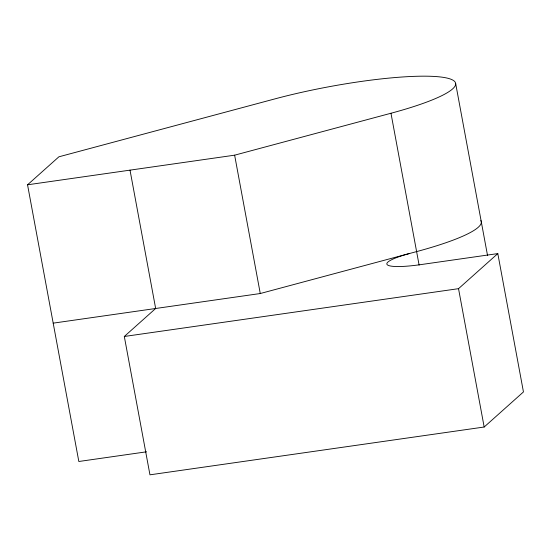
<?xml version="1.0" encoding="UTF-8"?>
<svg xmlns="http://www.w3.org/2000/svg" width="551" height="551" viewBox="0 0 551 551"><rect width="100%" height="100%" fill="white"/><g stroke="black" fill="none" stroke-linecap="round" stroke-linejoin="round"><path stroke-width="0.83" d="M27.55 184.799L58.895 156.808L275.107 98.836A124.684 19.719 -10.5 0 1 441.144 77.057A124.684 19.719 -10.5 0 1 390.969 113.251L234.63 155.175L27.55 184.799L78.834 461.49L146.58 451.799M409.689 253.46A44.032 6.963 -10.5 0 0 387.215 264.694A44.032 6.963 -10.5 0 0 420.461 264.652L497.808 253.591L523.45 391.94L484.171 427.018L149.955 474.824L124.312 336.475L155.657 308.484L130.015 170.142M124.312 336.475L458.528 288.669L497.808 253.591M53.192 323.148L260.272 293.525L416.611 251.6A124.684 19.719 -10.5 0 0 480.83 220.531M455.67 83.559L487.566 255.65M458.528 288.669L484.171 427.018M390.969 113.251L419.111 265.1M234.63 155.175L260.272 293.525"/></g></svg>
